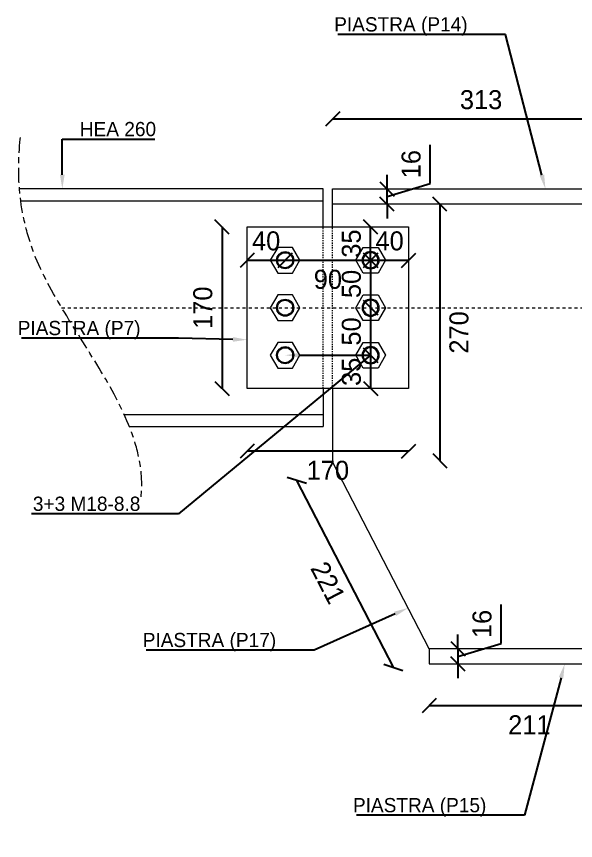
# Model space of a CAD drawing. Header units: millimetres. Extents: x -6949 to 549764, y -83146 to 127128.
# Drawn here: x 48600 to 49188, y -46646 to -45779 of the extents above; entities that cross this region are included whole.
import ezdxf
from ezdxf import colors
from ezdxf.entities.mleader import LeaderData, LeaderLine
from ezdxf.math import Vec2, Vec3

# ---------------------------------------------------------------- set-up
doc = ezdxf.new("R2010")
doc.units = ezdxf.units.MM
doc.linetypes.add('Centro', pattern=[31.75, 6.35, -4.7625, 15.875, -4.7625])
doc.linetypes.add('Tratto', pattern=[6.35, 3.175, -3.175])
for name, color, linetype, lineweight in [('bulloni', 5, 'Continuous', 9), ('LINEA DI SEZIONE', 1, 'Centro', 9), ('piastra', 6, 'Continuous', 18), ('S-BEAM', 5, 'Continuous', 18), ('tratteggio', 253, 'Tratto', 15)]:
    doc.layers.add(name, color=color, linetype=linetype, lineweight=lineweight)
doc.layers.add('quote', color=7, linetype='Continuous', lineweight=5, true_color=0x383838)
doc.styles.get("Standard").update_dxf_attribs({"font": ''})
doc.styles.get('Standard').set_extended_font_data('Bahnschrift Light')
doc.dimstyles.new('Q 1_15', dxfattribs={"dimtxt": 20, "dimasz": 15, "dimexe": 0.18, "dimexo": 0.0625, "dimgap": 10, "dimtad": 2, "dimdec": 0, "dimzin": 0, "dimdsep": 46, "dimtxsty": 'Standard', "dimblk": 'OBLIQUE', "dimcen": 0, "dimse1": 1, "dimse2": 1, "dimadec": 0, "dimazin": 0, "dimtfac": 1, "dimtdec": 0, "dimtofl": 0, "dimtmove": 1, "dimatfit": 3, "dimfxl": 1, "dimtolj": 1, "dimtzin": 0, "dimarcsym": 1})

# ---------------------------------------------------------------- blocks, each defined once
blk = doc.blocks.new('*U158')
at = {"layer": 'bulloni'}
blk.add_lwpolyline([(-15.59, 0), (-7.79, -13.5), (7.79, -13.5), (15.59, 0), (7.79, 13.5), (-7.79, 13.5)], close=True, dxfattribs=at)
for radius in [9, 7.88]:
    blk.add_circle((0, 0), radius, dxfattribs=at)
blk = doc.blocks.new('*U159')
at = {"color": 0, "linetype": 'ByBlock', "lineweight": -2, "transparency": 16777216}
for p in [(0, 0), (0, -50), (0, -100)]:
    blk.add_blockref('*U158', p, dxfattribs=at)
blk = doc.blocks.new('*U160')
at = {"layer": 'bulloni'}
blk.add_lwpolyline([(-15.59, 0), (-7.79, -13.5), (7.79, -13.5), (15.59, 0), (7.79, 13.5), (-7.79, 13.5)], close=True, dxfattribs=at)
for radius in [9, 7.88]:
    blk.add_circle((0, 0), radius, dxfattribs=at)
blk = doc.blocks.new('*U161')
at = {"color": 0, "linetype": 'ByBlock', "lineweight": -2, "transparency": 16777216}
for p in [(0, 0), (0, -50), (0, -100)]:
    blk.add_blockref('*U160', p, dxfattribs=at)
blk = doc.blocks.new('_Oblique')
at = {"color": 0, "linetype": 'ByBlock', "lineweight": -2}
blk.add_line((-0.5, -0.5), (0.5, 0.5), dxfattribs=at)
blk = doc.blocks.new('*D890')
at = {"layer": 'Defpoints', "color": 0, "transparency": 16777216}
for p in [(49033.99, -46444.14), (49033.99, -46460.14), (49064.32, -46460.14)]:
    blk.add_point(p, dxfattribs=at)
at = {"layer": 'quote', "color": 0, "lineweight": -2, "transparency": 16777216}
for p, q in [((49109.81, -46438.5), (49109.81, -46397.56)), ((49064.32, -46444.14), (49064.32, -46429.14)), ((49064.32, -46452.14), (49109.81, -46438.5)), ((49064.32, -46444.14), (49064.32, -46460.14)), ((49064.32, -46460.14), (49064.32, -46475.14))]:
    blk.add_line(p, q, dxfattribs=at)
at = {"layer": 'quote', "color": 0, "lineweight": -2, "transparency": 16777216, "xscale": 15, "yscale": 15, "zscale": 15}
for p, rotation in [((49064.32, -46444.14), 270), ((49064.32, -46460.14), 90)]:
    blk.add_blockref('_Oblique', p, dxfattribs=dict(at, rotation=rotation))
at = {"layer": 'quote', "color": 0, "transparency": 16777216, "insert": (49089.71, -46418.03), "char_height": 20, "attachment_point": 5, "rotation": 90}
blk.add_mtext('\\A1;16', dxfattribs=at)
blk = doc.blocks.new('*D891')
at = {"layer": 'Defpoints', "color": 0, "transparency": 16777216}
for p in [(49033.99, -46460.14), (49244.88, -46460.14), (49244.88, -46504)]:
    blk.add_point(p, dxfattribs=at)
at = {"layer": 'quote', "color": 0, "lineweight": -2, "transparency": 16777216}
blk.add_line((49033.99, -46504), (49244.88, -46504), dxfattribs=at)
at = {"layer": 'quote', "color": 0, "lineweight": -2, "transparency": 16777216, "xscale": 15, "yscale": 15, "zscale": 15, "rotation": 180}
blk.add_blockref('_Oblique', (49033.99, -46504), dxfattribs=at)
at = {"layer": 'quote', "color": 0, "lineweight": -2, "transparency": 16777216, "xscale": 15, "yscale": 15, "zscale": 15}
blk.add_blockref('_Oblique', (49244.88, -46504), dxfattribs=at)
at = {"layer": 'quote', "color": 0, "transparency": 16777216, "insert": (49139.43, -46524.1), "char_height": 20, "attachment_point": 5}
blk.add_mtext('\\A1;211', dxfattribs=at)
blk = doc.blocks.new('*D892')
at = {"layer": 'Defpoints', "color": 0, "transparency": 16777216}
for p in [(48932.37, -45960.14), (48989.68, -45960.14), (48932.37, -45976.14)]:
    blk.add_point(p, dxfattribs=at)
at = {"layer": 'quote', "color": 0, "lineweight": -2, "transparency": 16777216}
for p, q in [((49035.17, -45954.5), (49035.17, -45913.56)), ((48989.68, -45960.14), (48989.68, -45945.14)), ((48989.68, -45968.14), (49035.17, -45954.5)), ((48989.68, -45976.14), (48989.68, -45960.14)), ((48989.68, -45976.14), (48989.68, -45991.14))]:
    blk.add_line(p, q, dxfattribs=at)
at = {"layer": 'quote', "color": 0, "lineweight": -2, "transparency": 16777216, "xscale": 15, "yscale": 15, "zscale": 15}
for p, rotation in [((48989.68, -45960.14), 270), ((48989.68, -45976.14), 90)]:
    blk.add_blockref('_Oblique', p, dxfattribs=dict(at, rotation=rotation))
at = {"layer": 'quote', "color": 0, "transparency": 16777216, "insert": (49015.06, -45934.03), "char_height": 20, "attachment_point": 5, "rotation": 90}
blk.add_mtext('\\A1;16', dxfattribs=at)
blk = doc.blocks.new('*D896')
at = {"layer": 'Defpoints', "color": 0, "transparency": 16777216}
for p in [(48842.37, -46000.14), (48816.04, -46170.14), (48842.37, -46170.14)]:
    blk.add_point(p, dxfattribs=at)
at = {"layer": 'quote', "color": 0, "lineweight": -2, "transparency": 16777216}
blk.add_line((48816.04, -46000.14), (48816.04, -46170.14), dxfattribs=at)
at = {"layer": 'quote', "color": 0, "lineweight": -2, "transparency": 16777216, "xscale": 15, "yscale": 15, "zscale": 15}
for p, rotation in [((48816.04, -46000.14), 90), ((48816.04, -46170.14), 270)]:
    blk.add_blockref('_Oblique', p, dxfattribs=dict(at, rotation=rotation))
at = {"layer": 'quote', "color": 0, "transparency": 16777216, "insert": (48795.81, -46085.14), "char_height": 20, "attachment_point": 5, "rotation": 90}
blk.add_mtext('\\A1;170', dxfattribs=at)
blk = doc.blocks.new('*D893')
at = {"layer": 'Defpoints', "color": 0, "transparency": 16777216}
for p in [(48842.37, -46170.14), (49012.37, -46170.21), (48842.37, -46236.18)]:
    blk.add_point(p, dxfattribs=at)
at = {"layer": 'quote', "color": 0, "lineweight": -2, "transparency": 16777216}
blk.add_line((49012.37, -46236.18), (48842.37, -46236.18), dxfattribs=at)
at = {"layer": 'quote', "color": 0, "lineweight": -2, "transparency": 16777216, "xscale": 15, "yscale": 15, "zscale": 15, "rotation": 180}
blk.add_blockref('_Oblique', (48842.37, -46236.18), dxfattribs=at)
at = {"layer": 'quote', "color": 0, "lineweight": -2, "transparency": 16777216, "xscale": 15, "yscale": 15, "zscale": 15}
blk.add_blockref('_Oblique', (49012.37, -46236.18), dxfattribs=at)
at = {"layer": 'quote', "color": 0, "transparency": 16777216, "insert": (48927.37, -46256.41), "char_height": 20, "attachment_point": 5}
blk.add_mtext('\\A1;170', dxfattribs=at)
blk = doc.blocks.new('*D894')
at = {"layer": 'Defpoints', "color": 0, "transparency": 16777216}
for p in [(48842.37, -46035.14), (48882.37, -46035.14), (48882.37, -46035.14)]:
    blk.add_point(p, dxfattribs=at)
at = {"layer": 'quote', "color": 0, "lineweight": -2, "transparency": 16777216}
blk.add_line((48842.37, -46035.14), (48882.37, -46035.14), dxfattribs=at)
at = {"layer": 'quote', "color": 0, "lineweight": -2, "transparency": 16777216, "xscale": 15, "yscale": 15, "zscale": 15, "rotation": 180}
blk.add_blockref('_Oblique', (48842.37, -46035.14), dxfattribs=at)
at = {"layer": 'quote', "color": 0, "lineweight": -2, "transparency": 16777216, "xscale": 15, "yscale": 15, "zscale": 15}
blk.add_blockref('_Oblique', (48882.37, -46035.14), dxfattribs=at)
at = {"layer": 'quote', "color": 0, "transparency": 16777216, "insert": (48862.37, -46014.92), "char_height": 20, "attachment_point": 5}
blk.add_mtext('\\A1;40', dxfattribs=at)
blk = doc.blocks.new('*D897')
at = {"layer": 'Defpoints', "color": 0, "transparency": 16777216}
for p in [(48882.37, -46035.14), (48972.37, -46035.14), (48972.37, -46035.14)]:
    blk.add_point(p, dxfattribs=at)
at = {"layer": 'quote', "color": 0, "lineweight": -2, "transparency": 16777216}
blk.add_line((48882.37, -46035.14), (48972.37, -46035.14), dxfattribs=at)
at = {"layer": 'quote', "color": 0, "lineweight": -2, "transparency": 16777216, "xscale": 15, "yscale": 15, "zscale": 15, "rotation": 180}
blk.add_blockref('_Oblique', (48882.37, -46035.14), dxfattribs=at)
at = {"layer": 'quote', "color": 0, "lineweight": -2, "transparency": 16777216, "xscale": 15, "yscale": 15, "zscale": 15}
blk.add_blockref('_Oblique', (48972.37, -46035.14), dxfattribs=at)
at = {"layer": 'quote', "color": 0, "transparency": 16777216, "insert": (48927.37, -46055.37), "char_height": 20, "attachment_point": 5}
blk.add_mtext('\\A1;90', dxfattribs=at)
blk = doc.blocks.new('*D898')
at = {"layer": 'Defpoints', "color": 0, "transparency": 16777216}
for p in [(48972.37, -46035.14), (49012.37, -46035.14), (49012.37, -46035.52)]:
    blk.add_point(p, dxfattribs=at)
at = {"layer": 'quote', "color": 0, "lineweight": -2, "transparency": 16777216}
blk.add_line((48972.37, -46035.14), (49012.37, -46035.14), dxfattribs=at)
at = {"layer": 'quote', "color": 0, "lineweight": -2, "transparency": 16777216, "xscale": 15, "yscale": 15, "zscale": 15, "rotation": 180}
blk.add_blockref('_Oblique', (48972.37, -46035.14), dxfattribs=at)
at = {"layer": 'quote', "color": 0, "lineweight": -2, "transparency": 16777216, "xscale": 15, "yscale": 15, "zscale": 15}
blk.add_blockref('_Oblique', (49012.37, -46035.14), dxfattribs=at)
at = {"layer": 'quote', "color": 0, "transparency": 16777216, "insert": (48992.37, -46014.92), "char_height": 20, "attachment_point": 5}
blk.add_mtext('\\A1;40', dxfattribs=at)
blk = doc.blocks.new('*D899')
at = {"layer": 'Defpoints', "color": 0, "transparency": 16777216}
for p in [(48972.37, -46000.14), (48972.37, -46000.14), (48972.37, -46035.14)]:
    blk.add_point(p, dxfattribs=at)
at = {"layer": 'quote', "color": 0, "lineweight": -2, "transparency": 16777216}
blk.add_line((48972.37, -46035.14), (48972.37, -46000.14), dxfattribs=at)
at = {"layer": 'quote', "color": 0, "lineweight": -2, "transparency": 16777216, "xscale": 15, "yscale": 15, "zscale": 15}
for p, rotation in [((48972.37, -46000.14), 90), ((48972.37, -46035.14), 270)]:
    blk.add_blockref('_Oblique', p, dxfattribs=dict(at, rotation=rotation))
at = {"layer": 'quote', "color": 0, "transparency": 16777216, "insert": (48952.16, -46017.64), "char_height": 20, "attachment_point": 5, "rotation": 90}
blk.add_mtext('\\A1;35', dxfattribs=at)
blk = doc.blocks.new('*D900')
at = {"layer": 'Defpoints', "color": 0, "transparency": 16777216}
for p in [(48972.37, -46035.14), (48972.37, -46085.14), (48972.37, -46085.14)]:
    blk.add_point(p, dxfattribs=at)
at = {"layer": 'quote', "color": 0, "lineweight": -2, "transparency": 16777216}
blk.add_line((48972.37, -46035.14), (48972.37, -46085.14), dxfattribs=at)
at = {"layer": 'quote', "color": 0, "lineweight": -2, "transparency": 16777216, "xscale": 15, "yscale": 15, "zscale": 15}
for p, rotation in [((48972.37, -46035.14), 90), ((48972.37, -46085.14), 270)]:
    blk.add_blockref('_Oblique', p, dxfattribs=dict(at, rotation=rotation))
at = {"layer": 'quote', "color": 0, "transparency": 16777216, "insert": (48952.14, -46060.14), "char_height": 20, "attachment_point": 5, "rotation": 90}
blk.add_mtext('\\A1;50', dxfattribs=at)
blk = doc.blocks.new('*D901')
at = {"layer": 'Defpoints', "color": 0, "transparency": 16777216}
for p in [(48972.37, -46085.14), (48972.37, -46135.14), (48972.37, -46135.14)]:
    blk.add_point(p, dxfattribs=at)
at = {"layer": 'quote', "color": 0, "lineweight": -2, "transparency": 16777216}
blk.add_line((48972.37, -46085.14), (48972.37, -46135.14), dxfattribs=at)
at = {"layer": 'quote', "color": 0, "lineweight": -2, "transparency": 16777216, "xscale": 15, "yscale": 15, "zscale": 15}
for p, rotation in [((48972.37, -46085.14), 90), ((48972.37, -46135.14), 270)]:
    blk.add_blockref('_Oblique', p, dxfattribs=dict(at, rotation=rotation))
at = {"layer": 'quote', "color": 0, "transparency": 16777216, "insert": (48952.14, -46110.14), "char_height": 20, "attachment_point": 5, "rotation": 90}
blk.add_mtext('\\A1;50', dxfattribs=at)
blk = doc.blocks.new('*D902')
at = {"layer": 'Defpoints', "color": 0, "transparency": 16777216}
for p in [(48972.37, -46135.14), (48972.37, -46170.14), (49012.37, -46170.14)]:
    blk.add_point(p, dxfattribs=at)
at = {"layer": 'quote', "color": 0, "lineweight": -2, "transparency": 16777216}
blk.add_line((48972.37, -46135.14), (48972.37, -46170.14), dxfattribs=at)
at = {"layer": 'quote', "color": 0, "lineweight": -2, "transparency": 16777216, "xscale": 15, "yscale": 15, "zscale": 15}
for p, rotation in [((48972.37, -46135.14), 90), ((48972.37, -46170.14), 270)]:
    blk.add_blockref('_Oblique', p, dxfattribs=dict(at, rotation=rotation))
at = {"layer": 'quote', "color": 0, "transparency": 16777216, "insert": (48952.16, -46152.64), "char_height": 20, "attachment_point": 5, "rotation": 90}
blk.add_mtext('\\A1;35', dxfattribs=at)
blk = doc.blocks.new('*D903')
at = {"layer": 'Defpoints', "color": 0, "transparency": 16777216}
for p in [(49244.88, -45886.48), (48932.37, -45960.14), (49244.88, -45960.14)]:
    blk.add_point(p, dxfattribs=at)
at = {"layer": 'quote', "color": 0, "lineweight": -2, "transparency": 16777216}
blk.add_line((48932.37, -45886.48), (49244.88, -45886.48), dxfattribs=at)
at = {"layer": 'quote', "color": 0, "lineweight": -2, "transparency": 16777216, "xscale": 15, "yscale": 15, "zscale": 15, "rotation": 180}
blk.add_blockref('_Oblique', (48932.37, -45886.48), dxfattribs=at)
at = {"layer": 'quote', "color": 0, "lineweight": -2, "transparency": 16777216, "xscale": 15, "yscale": 15, "zscale": 15}
blk.add_blockref('_Oblique', (49244.88, -45886.48), dxfattribs=at)
at = {"layer": 'quote', "color": 0, "transparency": 16777216, "insert": (49088.62, -45866.27), "char_height": 20, "attachment_point": 5}
blk.add_mtext('\\A1;313', dxfattribs=at)
blk = doc.blocks.new('*D904')
at = {"layer": 'Defpoints', "color": 0, "transparency": 16777216}
for p in [(48932.37, -46247.46), (48894.65, -46266.95), (49033.99, -46444.14)]:
    blk.add_point(p, dxfattribs=at)
at = {"layer": 'quote', "color": 0, "lineweight": -2, "transparency": 16777216}
blk.add_line((48996.27, -46463.63), (48894.65, -46266.95), dxfattribs=at)
at = {"layer": 'quote', "color": 0, "lineweight": -2, "transparency": 16777216, "xscale": 15, "yscale": 15, "zscale": 15}
for p, rotation in [((48894.65, -46266.95), 117.3238909274851), ((48996.27, -46463.63), 297.3238909274851)]:
    blk.add_blockref('_Oblique', p, dxfattribs=dict(at, rotation=rotation))
at = {"layer": 'quote', "color": 0, "transparency": 16777216, "insert": (48927.6, -46374.52), "char_height": 20, "attachment_point": 5, "rotation": 297.32389}
blk.add_mtext('\\A1;221', dxfattribs=at)
blk = doc.blocks.new('*D895')
at = {"layer": 'Defpoints', "color": 0, "transparency": 16777216}
for p in [(48932.37, -45976.14), (48932.37, -46246.18), (49045.2, -46246.18)]:
    blk.add_point(p, dxfattribs=at)
at = {"layer": 'quote', "color": 0, "lineweight": -2, "transparency": 16777216}
blk.add_line((49045.2, -45976.14), (49045.2, -46246.18), dxfattribs=at)
at = {"layer": 'quote', "color": 0, "lineweight": -2, "transparency": 16777216, "xscale": 15, "yscale": 15, "zscale": 15}
for p, rotation in [((49045.2, -45976.14), 90), ((49045.2, -46246.18), 270)]:
    blk.add_blockref('_Oblique', p, dxfattribs=dict(at, rotation=rotation))
at = {"layer": 'quote', "color": 0, "transparency": 16777216, "insert": (49065.43, -46111.16), "char_height": 20, "attachment_point": 5, "rotation": 90}
blk.add_mtext('\\A1;270', dxfattribs=at)

msp = doc.modelspace()

# ---------------------------------------------------------------- linework, layer by layer
at = {"layer": 'LINEA DI SEZIONE'}
msp.add_open_spline([(48730.74, -46284.2), (48740.16, -46198.37), (48603.08, -46065.15), (48599.59, -45940.45), (48604, -45904.48)], degree=3, knots=[0.219379, 0.219379, 0.219379, 0.219379, 1, 1.445947, 1.445947, 1.445947, 1.445947], dxfattribs=at)
at = {"layer": 'piastra'}
for p in [(48932.37, -46170.14), (49033.99, -46444.14)]:
    msp.add_line(p, (48932.37, -46247.46), dxfattribs=at)
for points in [[(49447.28, -45976.14), (48932.37, -45976.14), (48932.37, -45960.14), (50014.39, -45960.14), (50014.39, -45976.14), (49499.48, -45976.14)], [(48932.37, -46000.14), (48932.37, -45976.14)], [(49358.9, -46444.14), (49033.99, -46444.14), (49033.99, -46460.14), (49373.1, -46460.14)]]:
    msp.add_lwpolyline(points, dxfattribs=at)
msp.add_lwpolyline([(48842.37, -46000.14), (49012.37, -46000.14), (49012.37, -46170.14), (48842.37, -46170.14)], close=True, dxfattribs=at)
at = {"layer": 'S-BEAM'}
for p, q in [((48922.37, -46170.14), (48922.37, -46210.14)), ((48712.99, -46197.64), (48922.37, -46197.64)), ((48718.34, -46210.14), (48922.37, -46210.14))]:
    msp.add_line(p, q, dxfattribs=at)
for points in [[(48604.09, -45972.64), (48922.37, -45972.64), (48922.37, -45960.14), (48602.76, -45960.14)], [(48922.37, -46000.14), (48922.37, -45972.64)]]:
    msp.add_lwpolyline(points, dxfattribs=at)
at = {"layer": 'tratteggio', "color": 5, "ltscale": 0.4}
msp.add_line((48922.37, -46170.14), (48922.37, -46000.14), dxfattribs=at)
at = {"layer": 'tratteggio', "color": 30, "ltscale": 0.4}
msp.add_line((48932.37, -46170.14), (48932.37, -46000.14), dxfattribs=at)
at = {"layer": 'tratteggio'}
msp.add_line((48647.15, -46085.14), (50478.34, -46085.14), dxfattribs=at)

# ---------------------------------------------------------------- block references
msp.add_blockref('*U159', (48882.37, -46035.14))
at = {"xscale": -1}
msp.add_blockref('*U161', (48972.37, -46035.14), dxfattribs=at)

# ---------------------------------------------------------------- dimensions: what is measured, and where the dimension line sits
at = {"layer": 'quote'}
for base, p1, p2, picture, middle in [((49244.88, -45886.48), (48932.37, -45960.14), (49244.88, -45960.14), '*D903', (49088.62, -45866.27)), ((48972.37, -46035.14), (48882.37, -46035.14), (48972.37, -46035.14), '*D897', (48927.37, -46055.37)), ((48842.37, -46236.18), (49012.37, -46170.21), (48842.37, -46170.14), '*D893', (48927.37, -46256.41)), ((49244.88, -46504), (49033.99, -46460.14), (49244.88, -46460.14), '*D891', (49139.43, -46524.1))]:
    dim = msp.add_linear_dim(base=base, p1=p1, p2=p2, dimstyle='Q 1_15', dxfattribs=at)
    dim.commit()
    dim.dimension.update_dxf_attribs({"geometry": picture, "text_midpoint": middle})
for p1, p2, distance, picture, middle in [((48932.37, -45976.14), (48932.37, -45960.14), -57.31, '*D892', (49015.06, -45944.5)), ((48932.37, -45976.14), (48932.37, -46246.18), 112.83, '*D895', (49065.43, -46111.16)), ((49033.99, -46444.14), (48932.37, -46247.46), 42.46, '*D904', (48927.6, -46374.52))]:
    dim = msp.add_aligned_dim(p1=p1, p2=p2, distance=distance, dimstyle='Q 1_15', dxfattribs=at)
    dim.commit()
    dim.dimension.update_dxf_attribs({"geometry": picture, "text_midpoint": middle})
for base, p1, p2, picture, middle in [((48816.04, -46170.14), (48842.37, -46000.14), (48842.37, -46170.14), '*D896', (48795.81, -46085.14)), ((48972.37, -46135.14), (48972.37, -46085.14), (48972.37, -46135.14), '*D901', (48952.14, -46110.14)), ((49064.32, -46460.14), (49033.99, -46444.14), (49033.99, -46460.14), '*D890', (49089.71, -46428.5))]:
    dim = msp.add_linear_dim(base=base, p1=p1, p2=p2, angle=90, dimstyle='Q 1_15', dxfattribs=at)
    dim.commit()
    dim.dimension.update_dxf_attribs({"geometry": picture, "text_midpoint": middle})
for base, p1, p2, picture, middle in [((48972.37, -46000.14), (48972.37, -46035.14), (48972.37, -46000.14), '*D899', (48972.37, -46017.64)), ((48972.37, -46085.14), (48972.37, -46035.14), (48972.37, -46085.14), '*D900', (48972.37, -46060.14)), ((48972.37, -46170.14), (48972.37, -46135.14), (49012.37, -46170.14), '*D902', (48972.37, -46152.64))]:
    dim = msp.add_linear_dim(base=base, p1=p1, p2=p2, angle=90, dimstyle='Q 1_15', dxfattribs=at)
    dim.commit()
    dim.dimension.update_dxf_attribs({"geometry": picture, "text_midpoint": middle, "dimtype": 160})
for base, p1, p2, picture, middle in [((48882.37, -46035.14), (48842.37, -46035.14), (48882.37, -46035.14), '*D894', (48862.37, -46035.14)), ((49012.37, -46035.14), (48972.37, -46035.14), (49012.37, -46035.52), '*D898', (48992.37, -46035.14))]:
    dim = msp.add_linear_dim(base=base, p1=p1, p2=p2, dimstyle='Q 1_15', dxfattribs=at)
    dim.commit()
    dim.dimension.update_dxf_attribs({"geometry": picture, "text_midpoint": middle, "dimtype": 160})

# ---------------------------------------------------------------- leaders
ml = msp.add_multileader_mtext('Standard', dxfattribs=at)
ml.set_content('PIASTRA (P14)', color=256)
ml.set_leader_properties()
ml.build(insert=Vec2(0, 0))
ml.multileader.update_dxf_attribs({"text_left_attachment_type": 5, "text_right_attachment_type": 6, "dogleg_length": 30, "arrow_head_size": 15})
ctx = ml.context
ctx.base_point, ctx.char_height, ctx.arrow_head_size, ctx.landing_gap_size, ctx.plane_origin = Vec3(48934.74, -45799.21), 15, 15, 10, Vec3(48939.94, -46208.61)
ctx.left_attachment, ctx.right_attachment, ctx.text_align_type = 5, 6, 2
notes = []
notes.append((ctx, [(1, (1, 1, 0), (49114.45, -45797.62), (-1, 0), 30, [(0, [(49156.39, -45960.14)], 0, [])])]))
ctx.mtext.insert, ctx.mtext.alignment, ctx.mtext.flow_direction = Vec3(49074.45, -45779.39), 3, 5
ml = msp.add_multileader_mtext('Standard', dxfattribs=at)
ml.set_content('HEA 260', color=256)
ml.set_leader_properties()
ml.build(insert=Vec2(0, 0))
ml.multileader.update_dxf_attribs({"text_left_attachment_type": 5, "text_right_attachment_type": 6, "dogleg_length": 30, "arrow_head_size": 15})
ctx = ml.context
ctx.base_point, ctx.char_height, ctx.arrow_head_size, ctx.landing_gap_size, ctx.plane_origin = Vec3(48656.25, -45907.78), 15, 15, 10, Vec3(48647.82, -45960.14)
ctx.left_attachment, ctx.right_attachment = 5, 6
notes.append((ctx, [(0, (1, 1, 0), (48647.82, -45907.78), (1, 0), 8.43, [(0, [(48647.82, -45960.14)], 0, [])])]))
ctx.mtext.insert, ctx.mtext.flow_direction = Vec3(48666.25, -45889.59), 5
ml = msp.add_multileader_mtext('Standard', dxfattribs=at)
ml.set_content('PIASTRA (P7)', color=256)
ml.set_leader_properties()
ml.build(insert=Vec2(0, 0))
ml.multileader.update_dxf_attribs({"text_left_attachment_type": 5, "text_right_attachment_type": 6, "dogleg_length": 30, "arrow_head_size": 15})
ctx = ml.context
ctx.base_point, ctx.char_height, ctx.arrow_head_size, ctx.landing_gap_size, ctx.plane_origin = Vec3(48598.85, -46118.85), 15, 15, 10, Vec3(48870.98, -46040.77)
ctx.left_attachment, ctx.right_attachment, ctx.text_align_type = 5, 6, 2
notes.append((ctx, [(1, (1, 1, 0), (48770.16, -46117.25), (-1, 0), 30, [(0, [(48842.37, -46118.85)], 0, [])])]))
ctx.mtext.insert, ctx.mtext.alignment, ctx.mtext.flow_direction = Vec3(48730.16, -46099.02), 3, 5
ml = msp.add_multileader_mtext('Standard', dxfattribs=at)
ml.set_content('3+3 M18-8.8', color=256)
ml.set_leader_properties()
ml.build(insert=Vec2(0, 0))
ml.multileader.update_dxf_attribs({"text_left_attachment_type": 5, "text_right_attachment_type": 6, "dogleg_length": 30, "arrow_head_size": 15})
ctx = ml.context
ctx.base_point, ctx.char_height, ctx.arrow_head_size, ctx.landing_gap_size, ctx.plane_origin = Vec3(48611.14, -46302.17), 15, 15, 10, Vec3(48767.35, -46135.14)
ctx.left_attachment, ctx.right_attachment, ctx.text_align_type = 5, 6, 2
notes.append((ctx, [(1, (1, 1, 0), (48770, -46302.01), (-1, 0), 30, [(1, [(48882.37, -46135.14), (48972.37, -46135.14)], 0, [])])]))
ctx.mtext.insert, ctx.mtext.alignment, ctx.mtext.flow_direction = Vec3(48730, -46284.01), 3, 5
ml = msp.add_multileader_mtext('Standard', dxfattribs=at)
ml.set_content('PIASTRA (P17)', color=256)
ml.set_leader_properties()
ml.build(insert=Vec2(0, 0))
ml.multileader.update_dxf_attribs({"text_left_attachment_type": 5, "text_right_attachment_type": 6, "dogleg_length": 30, "arrow_head_size": 15})
ctx = ml.context
ctx.base_point, ctx.char_height, ctx.arrow_head_size, ctx.landing_gap_size, ctx.plane_origin = Vec3(48734.58, -46447.26), 15, 15, 10, Vec3(48983.18, -46345.8)
ctx.left_attachment, ctx.right_attachment, ctx.text_align_type = 5, 6, 2
notes.append((ctx, [(0, (1, 1, 0), (48912.92, -46445.66), (-1, 0), 30, [(0, [(49011.79, -46401.18)], 0, [])])]))
ctx.mtext.insert, ctx.mtext.alignment, ctx.mtext.flow_direction = Vec3(48872.92, -46427.43), 3, 5
ml = msp.add_multileader_mtext('Standard', dxfattribs=at)
ml.set_content('PIASTRA (P15)', color=256)
ml.set_leader_properties()
ml.build(insert=Vec2(0, 0))
ml.multileader.update_dxf_attribs({"text_left_attachment_type": 5, "text_right_attachment_type": 6, "dogleg_length": 30, "arrow_head_size": 15})
ctx = ml.context
ctx.base_point, ctx.char_height, ctx.arrow_head_size, ctx.landing_gap_size, ctx.plane_origin = Vec3(48954.99, -46621.07), 15, 15, 10, Vec3(48960.19, -46211.68)
ctx.left_attachment, ctx.right_attachment, ctx.text_align_type = 5, 6, 2
notes.append((ctx, [(1, (1, 1, 0), (49134.19, -46619.47), (-1, 0), 30, [(0, [(49176.64, -46460.14)], 0, [])])]))
ctx.mtext.insert, ctx.mtext.alignment, ctx.mtext.flow_direction = Vec3(49094.19, -46601.25), 3, 5
for ctx, leaders in notes:
    for number, flags, end, landing, length, lines in leaders:
        leader = LeaderData()
        leader.index, (leader.has_last_leader_line, leader.has_dogleg_vector, leader.attachment_direction) = number, flags
        leader.last_leader_point, leader.dogleg_vector, leader.dogleg_length = Vec3(end), Vec3(landing), length
        for number, points, colour, breaks in lines:
            line = LeaderLine()
            line.index, line.vertices, line.color, line.breaks = number, Vec3.list(points), colors.encode_raw_color(colour), breaks
            leader.lines.append(line)
        ctx.leaders.append(leader)

doc.saveas('drawing.dxf')
